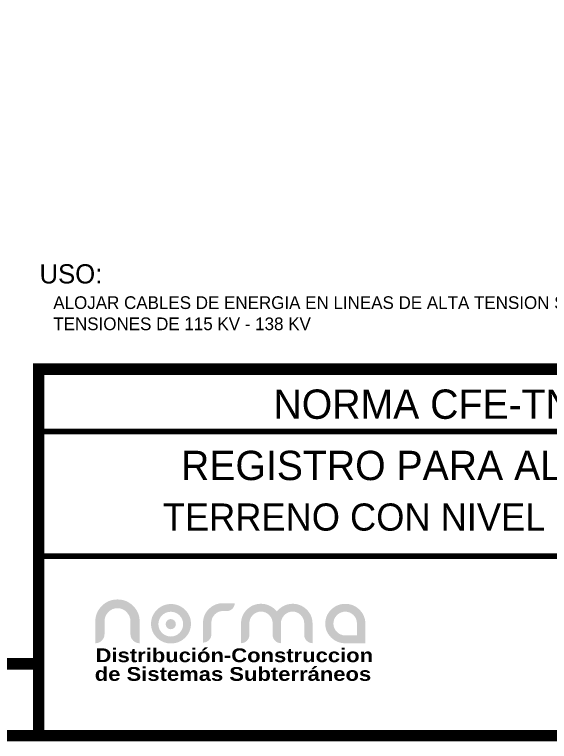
# Model space of a CAD drawing. Header units: centimetres. Extents: x 899 to 9389, y -5819 to 1299.
# Drawn here: x 5594 to 5989, y -4000 to -3464 of the extents above; entities that cross this region are included whole.
import ezdxf
from ezdxf.enums import TextEntityAlignment as Align

# ---------------------------------------------------------------- set-up
doc = ezdxf.new("R2010")
doc.units = ezdxf.units.CM
doc.header["$LTSCALE"] = 10
doc.header["$MEASUREMENT"] = 0
doc.layers.get('0').update_dxf_attribs({"linetype": 'CONTINUOUS'})
for name, color, linetype in [('DIM', 7, 'CONTINUOUS'), ('LAYER_1', 160, 'CONTINUOUS'), ('MARCO', 7, 'CONTINUOUS'), ('TEXTOS', 7, 'CONTINUOUS')]:
    doc.layers.add(name, color=color, linetype=linetype)
doc.styles.get("Standard").update_dxf_attribs({"font": ''})
doc.styles.get('Standard').set_extended_font_data('Zurich Ex BT')

# ---------------------------------------------------------------- blocks, each defined once
blk = doc.blocks.new('logo_norma')
at = {"linetype": 'Continuous', "lineweight": 0}
blk.add_hatch(color=2, dxfattribs=at).paths.add_polyline_path([(33.62561386589232, 163.0000569901575, 1), (38.80957710374878, 163.0000569901575, 1)])
at = {"layer": 'LAYER_1', "lineweight": 0}
h = blk.add_hatch(color=7, dxfattribs=at)
h.dxf.hatch_style = 2
edge = h.paths.add_edge_path()
edge.add_spline(control_points=[(15.71231071776834, 164.3783760605638), (15.71231071776834, 166.1946304008415), (15.07152295735167, 167.7699003118658), (13.79029194606695, 169.1041857936367), (12.508371915685, 170.4389880397304), (10.95670090874056, 171.1066475449387), (9.136829218202365, 171.1066475449387), (7.297837247716254, 171.1066475449387), (5.73720899250792, 170.4436389186367), (4.455116707351671, 169.1181384303554), (3.173024422195422, 167.7934992159457), (2.533442445198894, 166.2132339164665), (2.533442445198894, 164.3783760605638), (2.533442445198894, 164.3783760605638), (2.533442445198894, 157.9572348387755), (2.533442445198894, 157.9572348387755), (2.533442445198894, 156.6778986300082), (2.072144159608616, 155.5785686603901), (1.152820429139866, 154.6620010063103), (0.2334966986711162, 153.7443998235846), (-0.8679003282386066, 153.2848240857374), (-2.150164868169162, 153.2848240857374), (-2.150164868169162, 153.2848240857374), (-2.150164868169162, 164.3854385063103), (-2.150164868169162, 164.3854385063103), (-2.150164868169162, 167.4636313231506), (-1.044289217127496, 170.0918946695047), (1.165911791987088, 172.2721233478901), (3.377490839296115, 174.4504572237582), (6.034003968636393, 175.541174454661), (9.136829218202365, 175.541174454661), (12.22122320691764, 175.541174454661), (14.86826232367111, 174.4504572237582), (17.07880784233431, 172.2721233478901), (19.28969787054611, 170.0918946695047), (20.39574577636209, 167.4636313231506), (20.39574577636209, 164.3854385063103), (20.39574577636209, 164.3854385063103), (20.39574577636209, 153.2848240857374), (20.39574577636209, 153.2848240857374), (19.11348123643153, 153.2848240857374), (18.01225646429612, 153.7443998235846), (17.09258822427875, 154.6620010063103), (16.17205871038987, 155.5785686603901), (15.71231071776834, 156.6778986300082), (15.71231071776834, 157.9572348387755), (15.71231071776834, 157.9572348387755), (15.71231071776834, 164.3783760605638), (15.71231071776834, 164.3783760605638)], knot_values=[0, 0, 0, 0, 1, 1, 1, 2, 2, 2, 3, 3, 3, 4, 4, 4, 5, 5, 5, 6, 6, 6, 7, 7, 7, 8, 8, 8, 9, 9, 9, 10, 10, 10, 11, 11, 11, 12, 12, 12, 13, 13, 13, 14, 14, 14, 15, 15, 15, 16, 16, 16, 16], degree=3, periodic=0)
h = blk.add_hatch(color=7, dxfattribs=at)
h.dxf.hatch_style = 2
edge = h.paths.add_edge_path()
edge.add_spline(control_points=[(56.86440158420138, 157.8306762695312), (56.86440158420138, 156.6784640842014), (56.45064561631944, 155.6904106987847), (55.62347819010416, 154.863587782118), (54.79493272569444, 154.0384874131944), (53.80481228298611, 153.6236979166667), (52.6510498046875, 153.6236979166667), (52.6510498046875, 153.6236979166667), (52.6510498046875, 163.6637396918402), (52.6510498046875, 163.6637396918402), (52.6510498046875, 166.4344577365451), (53.64943847656249, 168.7915920681423), (55.64776611328124, 170.7363484700521), (57.64609374999999, 172.6811048719618), (60.03251139322916, 173.6533108181424), (62.80805257161457, 173.6533108181424), (62.80805257161457, 173.6533108181424), (68.72655436197915, 173.646937391493), (68.72655436197915, 173.646937391493), (68.72655436197915, 172.5469184027777), (68.33743082682291, 171.6096801757812), (67.56125081380208, 170.8348782009548), (66.78317599826389, 170.0599039713541), (65.84369845920138, 169.6725029839409), (64.73971761067708, 169.6725029839409), (64.73971761067708, 169.6725029839409), (62.80805257161457, 169.6725029839409), (62.80805257161457, 169.6725029839409), (61.15337320963541, 169.6725029839409), (59.74811876085069, 169.0842529296875), (58.59470079210069, 167.9072360568576), (57.44128282335069, 166.7303914388021), (56.86440158420138, 165.3156629774305), (56.86440158420138, 163.6637396918402), (56.86440158420138, 163.6637396918402), (56.86440158420138, 157.8306762695312), (56.86440158420138, 157.8306762695312)], knot_values=[0, 0, 0, 0, 1, 1, 1, 2, 2, 2, 3, 3, 3, 4, 4, 4, 5, 5, 5, 6, 6, 6, 7, 7, 7, 8, 8, 8, 9, 9, 9, 10, 10, 10, 11, 11, 11, 12, 12, 12, 12], degree=3, periodic=0)
h = blk.add_hatch(color=1, dxfattribs=at)
h.dxf.hatch_style = 2
edge = h.paths.add_edge_path()
edge.add_arc((36.21759548482055, 163.0000569901575), 6.292355453411894, 0, 360)
h.paths.add_polyline_path([(36.33364054841704, 173.2154597420951), (36.59248845696854, 173.2125872749299), (36.84907019121356, 173.2039699365159), (37.10338546728499, 173.1896078214755), (37.35543400131571, 173.169501024431), (37.60521550943859, 173.1436496400048), (37.85272970778651, 173.1120537628194), (38.09797631249236, 173.074713487497), (38.34095503968901, 173.03162890866), (38.58166560550935, 172.9828001209309), (38.82010772608625, 172.9282272189319), (39.05628111755259, 172.8679102972855), (39.29018549604125, 172.8018494506141), (39.52182057768511, 172.7300447735399), (39.75118607861705, 172.6524963606854), (39.97828171496995, 172.569204306673), (40.20310720287668, 172.480168706125), (40.42566225847013, 172.3853896536639), (40.64594659788317, 172.2848672439118), (40.8639599372487, 172.1786015714914), (41.07970199269958, 172.0665927310248), (41.29317248036868, 171.9488408171346), (41.50437111638891, 171.825345924443), (41.71329761689312, 171.6961081475725), (41.91995169801421, 171.5611275811454), (42.12433307588505, 171.4204043197841), (42.32644146663852, 171.2739384581109), (42.5262765864075, 171.1217300907483), (42.72383815132486, 170.9637793123186), (42.9191258775235, 170.8000862174441), (43.11213948113627, 170.6306509007474), (43.30287867829608, 170.4554734568507), (43.4913431851358, 170.2745539803763), (43.67564788741775, 170.089531640986), (43.85410164677011, 169.9021423544612), (44.02670446319289, 169.712385994639), (44.19345633668609, 169.5202624353561), (44.3543572672497, 169.3257715504494), (44.50940725488372, 169.1289132137557), (44.65860629958816, 168.9296872991118), (44.80195440136301, 168.7280936803546), (44.93945156020828, 168.5241322313209), (45.07109777612396, 168.3178028258476), (45.19689304911005, 168.1091053377715), (45.31683737916656, 167.8980396409293), (45.43093076629348, 167.684605609158), (45.53917321049082, 167.4688031162944), (45.64156471175857, 167.2506320361753), (45.73810527009673, 167.0300922426376), (45.82879488550531, 166.8071836095181), (45.9136335579843, 166.5819060106536), (45.99262128753372, 166.354259319881), (46.06575807415354, 166.124243411037), (46.13304391784377, 165.8918581579586), (46.19447881860442, 165.6571034344826), (46.25006277643548, 165.4199791144457), (46.29979579133696, 165.1804850716849), (46.34367786330886, 164.938621180037), (46.38170899235116, 164.6943873133388), (46.41388917846389, 164.4477833454271), (46.44021842164702, 164.1988091501388), (46.46069672190058, 163.9474646013108), (46.47532407922454, 163.6937495727798), (46.48410049361892, 163.4376639383826), (46.48702596508371, 163.1792075719562), (46.48410049361892, 162.9207143448585), (46.47532407922454, 162.6646472354194), (46.46069672190058, 162.4110059913125), (46.44021842164702, 162.1597903602117), (46.41388917846389, 161.9110000897904), (46.38170899235116, 161.6646349277225), (46.34367786330886, 161.4206946216815), (46.29979579133696, 161.1791789193412), (46.25006277643548, 160.9400875683752), (46.19447881860442, 160.7034203164571), (46.13304391784377, 160.4691769112607), (46.06575807415354, 160.2373571004596), (45.99262128753372, 160.0079606317275), (45.9136335579843, 159.7809872527381), (45.82879488550531, 159.556436711165), (45.73810527009673, 159.3343087546819), (45.64156471175857, 159.1146031309625), (45.53917321049082, 158.8973195876804), (45.43093076629348, 158.6824578725093), (45.31683737916656, 158.4700177331229), (45.19689304911005, 158.2599989171949), (45.07109777612396, 158.0524011723989), (44.93945156020828, 157.8472242464086), (44.80195440136301, 157.6444678868976), (44.65860629958816, 157.4441318415397), (44.50940725488372, 157.2462158580085), (44.3543572672497, 157.0507196839777), (44.19345633668609, 156.8576430671209), (44.02670446319289, 156.6669857551118), (43.85410164677012, 156.4787474956241), (43.67564788741775, 156.2929280363315), (43.4913431851358, 156.1095271249076), (43.30287867829608, 155.9299787055993), (43.11213948113627, 155.7561364885297), (42.9191258775235, 155.5880000636687), (42.72383815132486, 155.4255690209859), (42.5262765864075, 155.2688429504511), (42.32644146663852, 155.1178214420339), (42.12433307588505, 154.9725040857041), (41.91995169801421, 154.8328904714313), (41.71329761689312, 154.6989801891854), (41.50437111638891, 154.5707728289359), (41.29317248036868, 154.4482679806527), (41.07970199269958, 154.3314652343055), (40.8639599372487, 154.2203641798639), (40.64594659788317, 154.1149644072977), (40.42566225847013, 154.0152655065765), (40.20310720287668, 153.9212670676702), (39.97828171496995, 153.8329686805484), (39.75118607861705, 153.7503699351808), (39.52182057768511, 153.6734704215371), (39.29018549604125, 153.6022697295871), (39.05628111755259, 153.5367674493005), (38.82010772608625, 153.476963170647), (38.58166560550935, 153.4228564835963), (38.34095503968901, 153.374446978118), (38.09797631249236, 153.3317342441821), (37.85272970778651, 153.294717871758), (37.60521550943859, 153.2633974508157), (37.35543400131571, 153.2377725713247), (37.10338546728499, 153.2178428232548), (36.84907019121356, 153.2036077965757), (36.59248845696854, 153.1950670812571), (36.33364054841704, 153.1922202672687), (36.07458766152038, 153.1950670812571), (35.8178428035601, 153.2036077965757), (35.56340572220989, 153.2178428232548), (35.31127616514339, 153.2377725713247), (35.06145388003429, 153.2633974508157), (34.81393861455626, 153.294717871758), (34.56873011638297, 153.3317342441821), (34.3258281331881, 153.374446978118), (34.0852324126453, 153.4228564835963), (33.84694270242824, 153.476963170647), (33.61095875021061, 153.5367674493005), (33.37728030366607, 153.6022697295871), (33.14590711046829, 153.6734704215371), (32.91683891829094, 153.7503699351808), (32.69007547480769, 153.8329686805484), (32.46561652769222, 153.9212670676702), (32.24346182461819, 154.0152655065765), (32.02361111325927, 154.1149644072977), (31.80606414128913, 154.2203641798639), (31.59082065638145, 154.3314652343055), (31.3778804062099, 154.4482679806527), (31.16724313844814, 154.5707728289359), (30.95890860076985, 154.6989801891854), (30.75287654084869, 154.8328904714313), (30.54914670635834, 154.9725040857041), (30.34771884497246, 155.1178214420339), (30.14859270436473, 155.2688429504511), (29.95176803220882, 155.4255690209859), (29.7572445761784, 155.5880000636687), (29.56502208394713, 155.7561364885297), (29.3751003031887, 155.9299787055993), (29.18747898157677, 156.1095271249076), (29.00391968806989, 156.2929280363315), (28.82618430703455, 156.4787474956241), (28.65427305925628, 156.6669857551118), (28.48818616552062, 156.8576430671209), (28.32792384661311, 157.0507196839777), (28.17348632331928, 157.2462158580085), (28.02487381642468, 157.4441318415397), (27.88208654671485, 157.6444678868976), (27.74512473497531, 157.8472242464086), (27.61398860199161, 158.0524011723989), (27.48867836854929, 158.2599989171949), (27.36919425543389, 158.4700177331229), (27.25553648343094, 158.6824578725093), (27.14770527332598, 158.8973195876804), (27.04570084590456, 159.1146031309625), (26.9495234219522, 159.3343087546819), (26.85917322225446, 159.556436711165), (26.77465046759686, 159.7809872527381), (26.69595537876494, 160.0079606317275), (26.62308817654425, 160.2373571004596), (26.55604908172032, 160.4691769112607), (26.49483831507869, 160.7034203164571), (26.4394560974049, 160.9400875683752), (26.38990264948448, 161.1791789193412), (26.34617819210298, 161.4206946216815), (26.30828294604594, 161.6646349277225), (26.27621713209888, 161.9110000897904), (26.24998097104736, 162.1597903602117), (26.2295746836769, 162.4110059913125), (26.21499849077305, 162.6646472354194), (26.20625261312134, 162.9207143448585), (26.20333727150732, 163.1792075719562), (26.20625261312134, 163.4376639383826), (26.21499849077305, 163.6937495727798), (26.2295746836769, 163.9474646013108), (26.24998097104735, 164.1988091501388), (26.27621713209888, 164.4477833454271), (26.30828294604594, 164.6943873133388), (26.34617819210298, 164.938621180037), (26.38990264948448, 165.1804850716849), (26.4394560974049, 165.4199791144457), (26.49483831507869, 165.6571034344826), (26.55604908172032, 165.8918581579586), (26.62308817654425, 166.124243411037), (26.69595537876494, 166.354259319881), (26.77465046759686, 166.5819060106536), (26.85917322225446, 166.8071836095181), (26.9495234219522, 167.0300922426376), (27.04570084590456, 167.2506320361753), (27.14770527332598, 167.4688031162944), (27.25553648343094, 167.684605609158), (27.36919425543389, 167.8980396409293), (27.48867836854929, 168.1091053377715), (27.61398860199161, 168.3178028258476), (27.74512473497531, 168.5241322313209), (27.88208654671485, 168.7280936803546), (28.02487381642468, 168.9296872991118), (28.17348632331928, 169.1289132137557), (28.32792384661311, 169.3257715504494), (28.48818616552062, 169.5202624353561), (28.65427305925628, 169.712385994639), (28.82618430703455, 169.9021423544612), (29.00391968806989, 170.089531640986), (29.18747898157677, 170.2745539803763), (29.3751003031887, 170.4554734568507), (29.56502208394713, 170.6306509007474), (29.7572445761784, 170.8000862174441), (29.95176803220882, 170.9637793123186), (30.14859270436473, 171.1217300907483), (30.34771884497246, 171.2739384581109), (30.54914670635834, 171.4204043197841), (30.75287654084869, 171.5611275811454), (30.95890860076985, 171.6961081475725), (31.16724313844814, 171.825345924443), (31.3778804062099, 171.9488408171346), (31.59082065638145, 172.0665927310248), (31.80606414128913, 172.1786015714914), (32.02361111325927, 172.2848672439118), (32.24346182461819, 172.3853896536639), (32.46561652769222, 172.480168706125), (32.69007547480769, 172.569204306673), (32.91683891829094, 172.6524963606854), (33.14590711046829, 172.7300447735399), (33.37728030366607, 172.8018494506141), (33.61095875021061, 172.8679102972855), (33.84694270242824, 172.9282272189319), (34.0852324126453, 172.9828001209309), (34.3258281331881, 173.03162890866), (34.56873011638297, 173.074713487497), (34.81393861455626, 173.1120537628194), (35.06145388003429, 173.1436496400048), (35.31127616514339, 173.169501024431), (35.56340572220989, 173.1896078214755), (35.8178428035601, 173.2039699365159), (36.07458766152038, 173.2125872749299)])
h = blk.add_hatch(color=7, dxfattribs=at)
h.dxf.hatch_style = 2
edge = h.paths.add_edge_path()
edge.add_spline(control_points=[(92.25289737205905, 163.3055557288315), (92.25289737205905, 163.3055557288315), (92.25289737205905, 153.3249418507933), (92.25289737205905, 153.3249418507933), (91.09947940330906, 153.3249418507933), (90.10901445105212, 153.7374920352551), (89.28184702483684, 154.5648317162447), (88.45226803178129, 155.3892430660711), (88.03989010209378, 156.3772964514877), (88.03989010209378, 157.5286473629461), (88.03989010209378, 157.5286473629461), (88.03989010209378, 163.3055557288315), (88.03989010209378, 163.3055557288315), (88.03989010209378, 164.9566177405502), (87.46662621320489, 166.378236392894), (86.3223377474931, 167.5700671763141), (85.17822153655558, 168.7622424692829), (83.77744571190281, 169.3585884979287), (82.12311085947225, 169.3585884979287), (80.46825924271879, 169.3585884979287), (79.06541636077434, 168.7622424692829), (77.91182613725003, 167.5700671763141), (76.75823591372573, 166.378236392894), (76.18273271277087, 164.9566177405502), (76.18273271277087, 163.3055557288315), (76.18273271277087, 163.3055557288315), (76.18273271277087, 157.5286473629461), (76.18273271277087, 157.5286473629461), (76.18273271277087, 156.3609322479287), (75.77259409514934, 155.3680557288315), (74.95231685990629, 154.5508790795259), (74.13462344627781, 153.7352527231891), (73.139163105566, 153.3249418507933), (71.96955318803128, 153.3249418507933), (71.96955318803128, 153.3249418507933), (71.96955318803128, 163.3119291554808), (71.96955318803128, 163.3119291554808), (71.96955318803128, 166.0814414167655), (72.96673607648614, 168.4463272132065), (74.96385792978475, 170.4072755639009), (76.96115203785767, 172.3677071502725), (79.34739742631253, 173.3481813256197), (82.12311085947225, 173.3481813256197), (83.69372989159031, 173.3481813256197), (85.18270016068753, 173.0021214840398), (86.58571529740628, 172.310518565203), (87.9907974914167, 171.6189156463662), (89.18400631303128, 170.6565282223211), (90.17205969844795, 169.4238730573905), (91.12273379784031, 170.6403362735363), (92.31129174054864, 171.5980728186752), (93.73067108082643, 172.2982884762273), (95.15211747839587, 172.9981596242308), (96.63884843542712, 173.3481813256197), (98.19293100921183, 173.3481813256197), (100.9686444423716, 173.3481813256197), (103.3500666971459, 172.3677071502725), (105.3404706142466, 170.4072755639009), (107.3282907097327, 168.4463272132065), (108.3230620313472, 166.0814414167655), (108.3230620313472, 163.3119291554808), (108.3230620313472, 163.3119291554808), (108.3230620313472, 153.3249418507933), (108.3230620313472, 153.3249418507933), (107.1699885721459, 153.3249418507933), (106.1793513651146, 153.7374920352551), (105.352011684125, 154.5648317162447), (104.5226049458438, 155.3892430660711), (104.110054761382, 156.3772964514877), (104.110054761382, 157.5286473629461), (104.110054761382, 157.5286473629461), (104.110054761382, 163.3055557288315), (104.110054761382, 163.3055557288315), (104.110054761382, 164.9566177405502), (103.5366186177188, 166.378236392894), (102.3926746615556, 167.5700671763141), (101.2482139410695, 168.7622424692829), (99.84778262596531, 169.3585884979287), (98.19293100921183, 169.3585884979287), (96.53859615678128, 169.3585884979287), (95.13575327483683, 168.7622424692829), (93.98199079653823, 167.5700671763141), (92.82874508256253, 166.378236392894), (92.25289737205905, 164.9566177405502), (92.25289737205905, 163.3055557288315)], knot_values=[0, 0, 0, 0, 1, 1, 1, 2, 2, 2, 3, 3, 3, 4, 4, 4, 5, 5, 5, 6, 6, 6, 7, 7, 7, 8, 8, 8, 9, 9, 9, 10, 10, 10, 11, 11, 11, 12, 12, 12, 13, 13, 13, 14, 14, 14, 15, 15, 15, 16, 16, 16, 17, 17, 17, 18, 18, 18, 19, 19, 19, 20, 20, 20, 21, 21, 21, 22, 22, 22, 23, 23, 23, 24, 24, 24, 25, 25, 25, 26, 26, 26, 27, 27, 27, 28, 28, 28, 28], degree=3, periodic=0)
h = blk.add_hatch(color=7, dxfattribs=at)
h.dxf.hatch_style = 2
h.paths.add_polyline_path([(135.1654463522278, 163.2718111777395), (135.1654463522278, 153.284823873052), (124.9727868470195, 153.284823873052), (124.7134791315572, 153.2876706870404), (124.4564543385614, 153.296211402359), (124.2017123418692, 153.3104464290381), (123.9492530153171, 153.330376177108), (123.6990762327422, 153.356001056599), (123.4511818679812, 153.3873214775413), (123.205569794871, 153.4243378499654), (122.9622398872484, 153.4670505839014), (122.7211920189503, 153.5154600893796), (122.4824260638134, 153.5695667764303), (122.2459418956746, 153.6293710550839), (122.0117393883708, 153.6948733353705), (121.7798184157388, 153.7660740273205), (121.5501788516153, 153.8429735409641), (121.3228205698374, 153.9255722863317), (121.0977434442417, 154.0138706734535), (120.8749473486651, 154.1078691123599), (120.6544321569446, 154.207568013081), (120.4361977429168, 154.3129677856472), (120.2202439804186, 154.4240688400888), (120.0065707432869, 154.5408715864361), (119.7951779053585, 154.6633764347193), (119.5860653404702, 154.7915837949687), (119.3792329224589, 154.9254940772146), (119.1746805251614, 155.0651076914874), (118.9724080224146, 155.2104250478172), (118.7724152880552, 155.3614465562344), (118.5747021959202, 155.5181726267693), (118.3792686198463, 155.680603669452), (118.1861144336703, 155.8487400943131), (117.9952395112292, 156.0225823113826), (117.8066437263598, 156.2021307306909), (117.6221316276053, 156.3855316421148), (117.4434756129294, 156.5713511014075), (117.2706757769544, 156.7595893608951), (117.1037322143028, 156.9502466729042), (116.9426450195968, 157.143323289761), (116.7874142874588, 157.3388194637918), (116.6380401125113, 157.536735447323), (116.4945225893765, 157.7370714926809), (116.3568618126769, 157.9398278521919), (116.2250578770349, 158.1450047781822), (116.0991108770728, 158.3526025229782), (115.9790209074129, 158.5626213389063), (115.8647880626777, 158.7750614782927), (115.7564124374896, 158.9899231934637), (115.6538941264708, 159.2072067367458), (115.5572332242439, 159.4269123604652), (115.4664298254311, 159.6490403169483), (115.3814840246548, 159.8735908585214), (115.3023959165374, 160.1005642375109), (115.2291655957013, 160.329960706243), (115.1617931567688, 160.561780517044), (115.1002786943624, 160.7960239222404), (115.0446223031044, 161.0326911741585), (114.9948240776171, 161.2717825251245), (114.950884112523, 161.5132982274648), (114.9128025024443, 161.7572385335058), (114.8805793420036, 162.0036036955738), (114.8542147258232, 162.252393965995), (114.8337087485253, 162.5036095970959), (114.8190615047325, 162.7572508412027), (114.8102730890671, 163.0133179506418), (114.8073435961514, 163.2718111777395), (114.8102730890671, 163.5302675441659), (114.8190615047325, 163.7863531785631), (114.8337087485253, 164.0400682070941), (114.8542147258232, 164.2914127559222), (114.8805793420036, 164.5403869512105), (114.9128025024443, 164.7869909191221), (114.950884112523, 165.0312247858203), (114.9948240776171, 165.2730886774683), (115.0446223031044, 165.512582720229), (115.1002786943624, 165.7497070402659), (115.1617931567688, 165.9844617637419), (115.2291655957013, 166.2168470168203), (115.3023959165374, 166.4468629256643), (115.3814840246548, 166.6745096164369), (115.4664298254311, 166.8997872153014), (115.5572332242439, 167.1226958484209), (115.6538941264708, 167.3432356419587), (115.7564124374896, 167.5614067220777), (115.8647880626777, 167.7772092149413), (115.9790209074129, 167.9906432467126), (116.0991108770728, 168.2017089435548), (116.2250578770349, 168.4104064316309), (116.3568618126769, 168.6167358371043), (116.4945225893765, 168.820697286138), (116.6380401125113, 169.0222909048952), (116.7874142874588, 169.221516819539), (116.9426450195968, 169.4183751562327), (117.1037322143028, 169.6128660411395), (117.2706757769544, 169.8049896004223), (117.4434756129294, 169.9947459602446), (117.6221316276053, 170.1821352467693), (117.8066437263598, 170.3671575861597), (117.9952395112292, 170.548077062634), (118.1861144336703, 170.7232545065307), (118.3792686198463, 170.8926898232275), (118.5747021959202, 171.0563829181019), (118.7724152880552, 171.2143336965316), (118.9724080224146, 171.3665420638942), (119.1746805251614, 171.5130079255674), (119.3792329224589, 171.6537311869287), (119.5860653404702, 171.7887117533558), (119.7951779053585, 171.9179495302263), (120.0065707432869, 172.0414444229179), (120.2202439804186, 172.1591963368082), (120.4361977429168, 172.2712051772747), (120.6544321569446, 172.3774708496952), (120.8749473486651, 172.4779932594472), (121.0977434442417, 172.5727723119084), (121.3228205698374, 172.6618079124563), (121.5501788516153, 172.7450999664688), (121.7798184157388, 172.8226483793232), (122.0117393883708, 172.8944530563974), (122.2459418956746, 172.9605139030689), (122.4824260638134, 173.0208308247152), (122.7211920189503, 173.0754037267142), (122.9622398872484, 173.1242325144433), (123.205569794871, 173.1673170932803), (123.4511818679812, 173.2046573686027), (123.6990762327422, 173.2362532457882), (123.9492530153171, 173.2621046302143), (124.2017123418692, 173.2822114272588), (124.4564543385614, 173.2965735422992), (124.7134791315572, 173.3051908807132), (124.9727868470195, 173.3080633478784), (125.2320773832642, 173.3051908807132), (125.4891151500387, 173.2965735422992), (125.743900147343, 173.2822114272588), (125.996432375177, 173.2621046302143), (126.2467118335409, 173.2362532457882), (126.4947385224345, 173.2046573686027), (126.7405124418579, 173.1673170932803), (126.9840335918111, 173.1242325144433), (127.2253019722941, 173.0754037267142), (127.4643175833069, 173.0208308247152), (127.7010804248495, 172.9605139030689), (127.9355904969218, 172.8944530563974), (128.1678477995239, 172.8226483793232), (128.3978523326559, 172.7450999664688), (128.6256040963176, 172.6618079124563), (128.8511030905091, 172.5727723119084), (129.0743493152303, 172.4779932594472), (129.2953427704814, 172.3774708496952), (129.5140834562622, 172.2712051772747), (129.7305713725729, 172.1591963368082), (129.9448065194133, 172.0414444229179), (130.1567888967835, 171.9179495302263), (130.3665185046835, 171.7887117533558), (130.5739953431132, 171.6537311869287), (130.7792194120728, 171.5130079255674), (130.9821907115621, 171.3665420638942), (131.1829092415812, 171.2143336965316), (131.3813750021301, 171.0563829181019), (131.5775879932089, 170.8926898232275), (131.7715482148173, 170.7232545065307), (131.9632556669556, 170.548077062634), (132.1527103496236, 170.3671575861597), (132.3380642247839, 170.1821352467693), (132.517533849939, 169.9947459602446), (132.691119225089, 169.8049896004223), (132.858820350234, 169.6128660411395), (133.0206372253739, 169.4183751562327), (133.1765698505087, 169.221516819539), (133.3266182256384, 169.0222909048952), (133.470782350763, 168.820697286138), (133.6090622258825, 168.6167358371043), (133.7414578509969, 168.4104064316309), (133.8679692261063, 168.2017089435548), (133.9885963512106, 167.9906432467126), (134.1033392263097, 167.7772092149413), (134.2121978514038, 167.5614067220777), (134.3151722264928, 167.3432356419587), (134.4122623515768, 167.1226958484209), (134.5034682266556, 166.8997872153014), (134.5887898517294, 166.6745096164369), (134.668227226798, 166.4468629256643), (134.7417803518616, 166.2168470168203), (134.8094492269201, 165.9844617637419), (134.8712338519735, 165.7497070402659), (134.9271342270218, 165.512582720229), (134.9771503520651, 165.2730886774683), (135.0212822271032, 165.0312247858203), (135.0595298521363, 164.7869909191221), (135.0918932271642, 164.5403869512105), (135.1183723521871, 164.2914127559222), (135.1389672272049, 164.0400682070941), (135.1536778522176, 163.7863531785631), (135.1625042272253, 163.5302675441659)])
edge = h.paths.add_edge_path()
edge.add_line((130.7543914223246, 157.3789854506459), (124.8430414223245, 157.3789854506459))
edge.add_arc((124.8430414223245, 163.2903354506459), 5.911349999999999, 2.2737367544323206e-13, 270, ccw=False)
edge.add_line((130.7543914223245, 163.2903354506459), (130.7543914223246, 157.3789854506459))
edge = h.paths.add_edge_path()
edge.add_arc((124.8430414223245, 163.2903354506459), 5.911349999999998, 227.4587489023762, 270.0000000000003)
edge.add_line((124.8430414223245, 157.3789854506459), (130.7543914223246, 157.3789854506459))
edge.add_line((130.7543914223246, 157.3789854506459), (130.7543914223245, 163.2903354506459))
edge.add_arc((124.8430414223245, 163.290335450646), 5.911349999999998, 359.9999999999994, 490.3588426452764)
edge.add_line((121.015012559596, 167.7948058799659), (121.0758856444037, 167.8508993899995))
edge.add_line((121.0758856444037, 167.8508993899995), (121.189080865447, 167.9503373117007))
edge.add_line((121.189080865447, 167.9503373117007), (121.3037776804775, 168.046289218996))
edge.add_line((121.3037776804775, 168.046289218996), (121.4199760264135, 168.1387548910999))
edge.add_line((121.4199760264135, 168.1387548910999), (121.5376758401734, 168.2277341072268))
edge.add_line((121.5376758401734, 168.2277341072268), (121.6568770586758, 168.3132266465912))
edge.add_line((121.6568770586758, 168.3132266465912), (121.777579618839, 168.3952322884076))
edge.add_line((121.777579618839, 168.3952322884076), (121.8997834575815, 168.4737508118905))
edge.add_line((121.8997834575815, 168.4737508118905), (122.0234885118216, 168.5487819962541))
edge.add_line((122.0234885118216, 168.5487819962541), (122.1486947184777, 168.6203256207132))
edge.add_line((122.1486947184777, 168.6203256207132), (122.2754020144684, 168.6883814644821))
edge.add_line((122.2754020144684, 168.6883814644821), (122.4036103367119, 168.7529493067752))
edge.add_line((122.4036103367119, 168.7529493067752), (122.5333196221268, 168.814028926807))
edge.add_line((122.5333196221268, 168.814028926807), (122.6645298076315, 168.8716201037921))
edge.add_line((122.6645298076315, 168.8716201037921), (122.7972408301442, 168.9257226169447))
edge.add_line((122.7972408301442, 168.9257226169447), (122.9314526265836, 168.9763362454796))
edge.add_line((122.9314526265836, 168.9763362454796), (123.0671651338679, 169.0234607686109))
edge.add_line((123.0671651338679, 169.0234607686109), (123.2043782889157, 169.0670959655533))
edge.add_line((123.2043782889157, 169.0670959655533), (123.3430920286453, 169.1072416155213))
edge.add_line((123.3430920286453, 169.1072416155213), (123.4833062899751, 169.1438974977292))
edge.add_line((123.4833062899751, 169.1438974977292), (123.6250210098236, 169.1770633913915))
edge.add_line((123.6250210098236, 169.1770633913915), (123.7682361251092, 169.2067390757227))
edge.add_line((123.7682361251092, 169.2067390757227), (123.9129515727503, 169.2329243299372))
edge.add_line((123.9129515727503, 169.2329243299372), (124.0591672896653, 169.2556189332495))
edge.add_line((124.0591672896653, 169.2556189332495), (124.2068832127726, 169.2748226648741))
edge.add_line((124.2068832127726, 169.2748226648741), (124.3560992789907, 169.2905353040255))
edge.add_line((124.3560992789907, 169.2905353040255), (124.506815425238, 169.3027566299181))
edge.add_line((124.506815425238, 169.3027566299181), (124.6590315884328, 169.3114864217662))
edge.add_line((124.6590315884328, 169.3114864217662), (124.8127477054936, 169.3167244587845))
edge.add_line((124.8127477054936, 169.3167244587845), (124.9679637133389, 169.3184705201874))
edge.add_line((124.9679637133389, 169.3184705201874), (125.1229919273134, 169.3167244587845))
edge.add_line((125.1229919273134, 169.3167244587845), (125.2765319836778, 169.3114864217662))
edge.add_line((125.2765319836778, 169.3114864217662), (125.428583440861, 169.3027566299181))
edge.add_line((125.428583440861, 169.3027566299181), (125.579145857292, 169.2905353040255))
edge.add_line((125.579145857292, 169.2905353040255), (125.7282187913997, 169.2748226648741))
edge.add_line((125.7282187913997, 169.2748226648741), (125.8758018016129, 169.2556189332495))
edge.add_line((125.8758018016129, 169.2556189332495), (126.0218944463607, 169.2329243299372))
edge.add_line((126.0218944463607, 169.2329243299372), (126.1664962840719, 169.2067390757227))
edge.add_line((126.1664962840719, 169.2067390757227), (126.3096068731754, 169.1770633913915))
edge.add_line((126.3096068731754, 169.1770633913915), (126.4512257721003, 169.1438974977292))
edge.add_line((126.4512257721003, 169.1438974977292), (126.5913525392754, 169.1072416155213))
edge.add_line((126.5913525392754, 169.1072416155213), (126.7299867331296, 169.0670959655533))
edge.add_line((126.7299867331296, 169.0670959655533), (126.8671279120918, 169.0234607686109))
edge.add_line((126.8671279120918, 169.0234607686109), (127.0027756345911, 168.9763362454796))
edge.add_line((127.0027756345911, 168.9763362454796), (127.1369294590562, 168.9257226169447))
edge.add_line((127.1369294590562, 168.9257226169447), (127.2695889439162, 168.8716201037921))
edge.add_line((127.2695889439162, 168.8716201037921), (127.4007536475999, 168.814028926807))
edge.add_line((127.4007536475999, 168.814028926807), (127.5304231285363, 168.7529493067752))
edge.add_line((127.5304231285363, 168.7529493067752), (127.6585969451543, 168.6883814644821))
edge.add_line((127.6585969451543, 168.6883814644821), (127.7852746558828, 168.6203256207132))
edge.add_line((127.7852746558828, 168.6203256207132), (127.9104558191507, 168.5487819962541))
edge.add_line((127.9104558191507, 168.5487819962541), (128.0341399933871, 168.4737508118905))
edge.add_line((128.0341399933871, 168.4737508118905), (128.1563267370207, 168.3952322884076))
edge.add_line((128.1563267370207, 168.3952322884076), (128.2770156084805, 168.3132266465912))
edge.add_line((128.2770156084805, 168.3132266465912), (128.3962061661955, 168.2277341072268))
edge.add_line((128.3962061661955, 168.2277341072268), (128.5138979685945, 168.1387548910999))
edge.add_line((128.5138979685945, 168.1387548910999), (128.6300905741065, 168.046289218996))
edge.add_line((128.6300905741065, 168.046289218996), (128.7447835411604, 167.9503373117007))
edge.add_line((128.7447835411604, 167.9503373117007), (128.8579764281852, 167.8508993899995))
edge.add_line((128.8579764281852, 167.8508993899995), (128.9696687936097, 167.7479756746779))
edge.add_line((128.9696687936097, 167.7479756746779), (129.0798601958629, 167.6415663865215))
edge.add_line((129.0798601958629, 167.6415663865215), (129.1885501933737, 167.5316717463159))
edge.add_line((129.1885501933737, 167.5316717463159), (129.2947401941792, 167.4193769990908))
edge.add_line((129.2947401941792, 167.4193769990908), (129.3975610076695, 167.3057351762146))
edge.add_line((129.3975610076695, 167.3057351762146), (129.4970125076813, 167.190746624636))
edge.add_line((129.4970125076813, 167.190746624636), (129.5930945680515, 167.0744116913037))
edge.add_line((129.5930945680515, 167.0744116913037), (129.6858070626169, 166.9567307231665))
edge.add_line((129.6858070626169, 166.9567307231665), (129.7751498652143, 166.837704067173))
edge.add_line((129.7751498652143, 166.837704067173), (129.8611228496806, 166.7173320702719))
edge.add_line((129.8611228496806, 166.7173320702719), (129.9437258898526, 166.5956150794119))
edge.add_line((129.9437258898526, 166.5956150794119), (130.0229588595672, 166.4725534415417))
edge.add_line((130.0229588595672, 166.4725534415417), (130.098821632661, 166.3481475036102))
edge.add_line((130.098821632661, 166.3481475036102), (130.1713140829712, 166.2223976125658))
edge.add_line((130.1713140829712, 166.2223976125658), (130.2404360843343, 166.0953041153574))
edge.add_line((130.2404360843343, 166.0953041153574), (130.3061875105874, 165.9668673589336))
edge.add_line((130.3061875105874, 165.9668673589336), (130.3685682355672, 165.8370876902432))
edge.add_line((130.3685682355672, 165.8370876902432), (130.4275781331105, 165.7059654562348))
edge.add_line((130.4275781331105, 165.7059654562348), (130.4832170770542, 165.5735010038572))
edge.add_line((130.4832170770542, 165.5735010038572), (130.5354849412351, 165.439694680059))
edge.add_line((130.5354849412351, 165.439694680059), (130.5843815994901, 165.304546831789))
edge.add_line((130.5843815994901, 165.304546831789), (130.629906925656, 165.1680578059958))
edge.add_line((130.629906925656, 165.1680578059958), (130.6720607935696, 165.0302279496283))
edge.add_line((130.6720607935696, 165.0302279496283), (130.7108430770678, 164.891057609635))
edge.add_line((130.7108430770678, 164.891057609635), (130.7462536499874, 164.7505471329646))
edge.add_line((130.7462536499874, 164.7505471329646), (130.7782923861652, 164.608696866566))
edge.add_line((130.7782923861652, 164.608696866566), (130.8069591594381, 164.4655071573877))
edge.add_line((130.8069591594381, 164.4655071573877), (130.8322538436429, 164.3209783523785))
edge.add_line((130.8322538436429, 164.3209783523785), (130.8541763126164, 164.1751107984871))
edge.add_line((130.8541763126164, 164.1751107984871), (130.8727264401955, 164.0279048426622))
edge.add_line((130.8727264401955, 164.0279048426622), (130.887904100217, 163.8793608318525))
edge.add_line((130.887904100217, 163.8793608318525), (130.8997091665178, 163.7294791130066))
edge.add_line((130.8997091665178, 163.7294791130066), (130.9081415129347, 163.5782600330734))
edge.add_line((130.9081415129347, 163.5782600330734), (130.9132010133044, 163.4257039390015))
edge.add_line((130.9132010133044, 163.4257039390015), (130.9148875414639, 163.2718111777395))
edge.add_line((130.9148875414639, 163.2718111777395), (130.9148875414639, 157.2749334650659))
edge.add_line((130.9148875414639, 157.2749334650659), (124.9679637133389, 157.2749334650659))
edge.add_line((124.9679637133389, 157.2749334650659), (124.8127477054936, 157.2766513500287))
edge.add_line((124.8127477054936, 157.2766513500287), (124.6590315884328, 157.2818051941617))
edge.add_line((124.6590315884328, 157.2818051941617), (124.506815425238, 157.2903952813321))
edge.add_line((124.506815425238, 157.2903952813321), (124.3560992789907, 157.302421895407))
edge.add_line((124.3560992789907, 157.302421895407), (124.2068832127726, 157.3178853202535))
edge.add_line((124.2068832127726, 157.3178853202535), (124.0591672896653, 157.3367858397388))
edge.add_line((124.0591672896653, 157.3367858397388), (123.9129515727503, 157.3591237377299))
edge.add_line((123.9129515727503, 157.3591237377299), (123.7682361251092, 157.3848992980941))
edge.add_line((123.7682361251092, 157.3848992980941), (123.6250210098236, 157.4141128046983))
edge.add_line((123.6250210098236, 157.4141128046983), (123.4833062899751, 157.4467645414098))
edge.add_line((123.4833062899751, 157.4467645414098), (123.3430920286453, 157.4828547920956))
edge.add_line((123.3430920286453, 157.4828547920956), (123.2043782889157, 157.5223838406229))
edge.add_line((123.2043782889157, 157.5223838406229), (123.0671651338679, 157.5653519708587))
edge.add_line((123.0671651338679, 157.5653519708587), (122.9314526265836, 157.6117594666703))
edge.add_line((122.9314526265836, 157.6117594666703), (122.7972408301442, 157.6616066119248))
edge.add_line((122.7972408301442, 157.6616066119248), (122.6645298076315, 157.7148936904891))
edge.add_line((122.6645298076315, 157.7148936904891), (122.5333196221268, 157.7716209862305))
edge.add_line((122.5333196221268, 157.7716209862305), (122.4036103367119, 157.8317887830162))
edge.add_line((122.4036103367119, 157.8317887830162), (122.2754020144684, 157.8953973647131))
edge.add_line((122.2754020144684, 157.8953973647131), (122.1486947184777, 157.9624470151885))
edge.add_line((122.1486947184777, 157.9624470151885), (122.0234885118216, 158.0329380183094))
edge.add_line((122.0234885118216, 158.0329380183094), (121.8997834575815, 158.1068706579431))
edge.add_line((121.8997834575815, 158.1068706579431), (121.777579618839, 158.1842452179565))
edge.add_line((121.777579618839, 158.1842452179565), (121.6568770586758, 158.2650619822168))
edge.add_line((121.6568770586758, 158.2650619822168), (121.5376758401734, 158.3493212345911))
edge.add_line((121.5376758401734, 158.3493212345911), (121.4199760264135, 158.4370232589467))
edge.add_line((121.4199760264135, 158.4370232589467), (121.3037776804775, 158.5281683391505))
edge.add_line((121.3037776804775, 158.5281683391505), (121.189080865447, 158.6227567590697))
edge.add_line((121.189080865447, 158.6227567590697), (121.0758856444037, 158.7207888025715))
edge.add_line((121.0758856444037, 158.7207888025715), (120.9641920804292, 158.8222647535229))
edge.add_line((120.9641920804292, 158.8222647535229), (120.8540002366049, 158.927184895791))
edge.add_line((120.8540002366049, 158.927184895791), (120.8462544464701, 158.9349074932414))
at = {"linetype": 'Continuous', "lineweight": 0, "char_height": 7, "width": 540.6790111437294, "attachment_point": 1}
for s, insert in [('{\\fArial Black|b0|i0|c0|p34;Distribución-Construccion}', (-2.033664680183904, 150.6879894406895)), ('{\\fArial Black|b0|i0|c0|p34;de Sistemas Subterráneos}', (-2.429620573684872, 141.1932071226879))]:
    blk.add_mtext(s, dxfattribs=dict(at, insert=insert))
blk = doc.blocks.new('Marco-Reg')
at = {"layer": 'MARCO', "linetype": 'Continuous', "const_width": 8.492823908374419}
for points in [[(6379.092509782713, -3995.841816564294), (6379.092509782713, -1877.18556656441), (3104.805577964712, -1877.18556656441), (3104.805577964711, -3995.841816564293)], [(5611.571747971727, -3995.841816564294), (6379.092509782713, -3995.841816564294), (6379.092509782713, -3725.588027194228), (5611.571747971727, -3725.588027194228)]]:
    blk.add_lwpolyline(points, close=True, dxfattribs=at)
at = {"layer": 'MARCO', "linetype": 'Continuous'}
for points, const_width in [([(5611.571747971727, -3771.531171387139), (6379.092509782713, -3771.531171387139)], 4.246411954187399), ([(5611.571747971727, -3863.417459772964), (6379.092509782713, -3863.417459772956)], 4.246411954187399), ([(5611.571747971727, -3942.901871313863), (3104.805577964711, -3942.901871313863)], 8.49284999999999)]:
    blk.add_lwpolyline(points, dxfattribs=dict(at, const_width=const_width))
at = {"linetype": 'Continuous', "lineweight": 0, "xscale": 1.451152959325555, "yscale": 1.451152959330102, "zscale": 1.451152959329733}
blk.add_blockref('logo_norma', (5656.459010283666, -4150.128750489253), dxfattribs=at)

msp = doc.modelspace()

# ---------------------------------------------------------------- block references
at = {"layer": 'DIM'}
msp.add_blockref('Marco-Reg', (0, 0), dxfattribs=at)

# ---------------------------------------------------------------- texts
at = {"layer": 'TEXTOS'}
for s, height, p in [('NORMA CFE-TNFMAR-PVATE', 21.62030314960633, (5988.817708728944, -3762.220498615272)), ('REGISTRO PARA ALTA TENSION TIPO E', 21.62030314960633, (5995.332128877199, -3807.391629907946)), ('TERRENO CON NIVEL FREATICO O ROCOSO', 20, (5992.908363779431, -3844.630872779519))]:
    msp.add_text(s, height=height, dxfattribs=at).set_placement(p, align=Align.CENTER)
at = {"layer": 'TEXTOS', "insert": (5609.37812077706, -3648.244481928702), "char_height": 9.368798031496079, "width": 641.0188537132321, "attachment_point": 1}
msp.add_mtext('\\pl2.776;{\\H1.513x;USO:\\H0.6609x;\\P\\pl12.95;ALOJAR CABLES DE ENERGIA EN LINEAS DE ALTA TENSION SUBTERRANEA, DE PASO PARA TENSIONES DE 115 KV - 138 KV}', dxfattribs=at)

doc.saveas('drawing.dxf')
